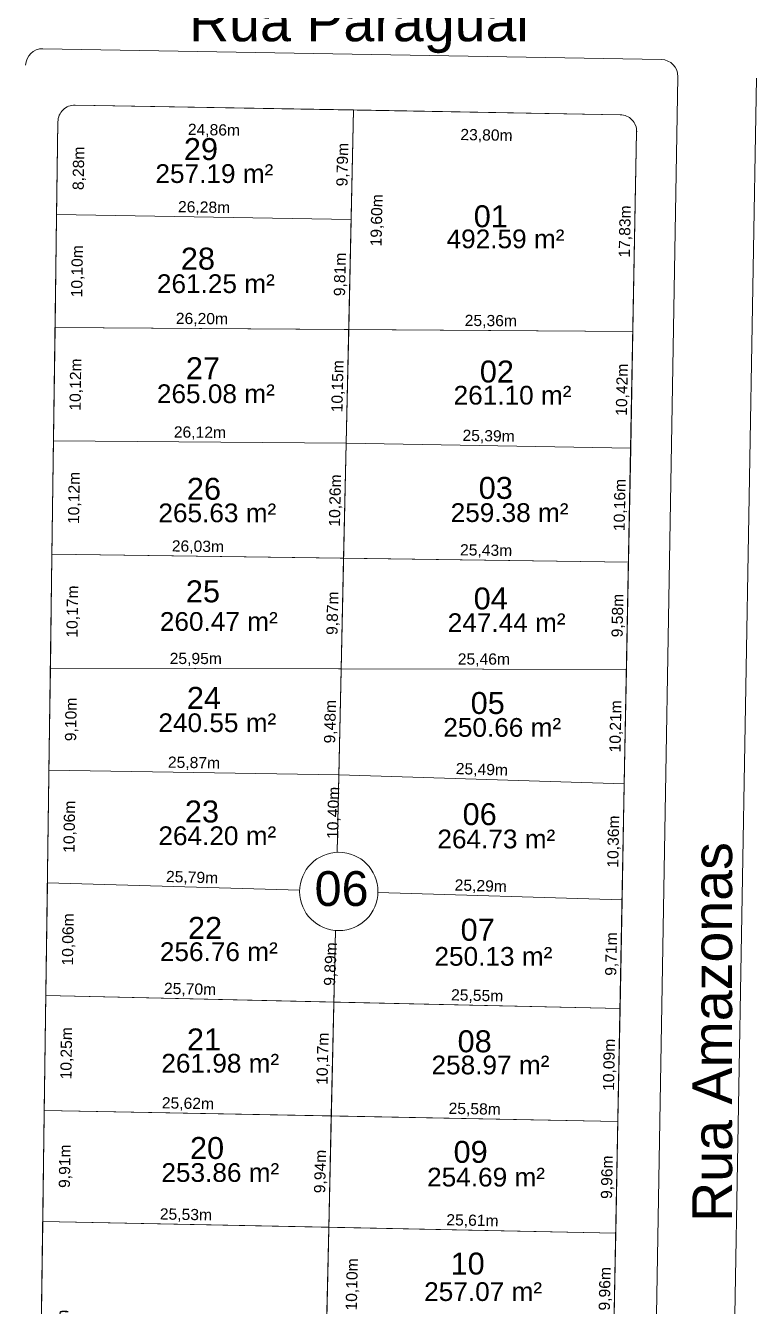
# Model space of a CAD drawing. Header units: metres. Extents: x 3808 to 8215, y 2374 to 6187.
# Drawn here: x 5085.3 to 5150.5, y 4483.2 to 4597.6 of the extents above; entities that cross this region are included whole.
import ezdxf
from ezdxf.enums import TextEntityAlignment as Align

# ---------------------------------------------------------------- set-up
doc = ezdxf.new("R2010")
doc.units = ezdxf.units.M
for name, color, linetype in [('Areas Lotes', 1, 'Continuous'), ('Calçada', 8, 'Continuous'), ('Lote', 7, 'Continuous'), ('Nome das Ruas', 7, 'Continuous'), ('Nº Lote', 7, 'Continuous'), ('Nº. quadra', 7, 'Continuous'), ('quadras', 7, 'Continuous')]:
    doc.layers.add(name, color=color, linetype=linetype)
doc.styles.add('Arial', font='arial.ttf')
doc.dimstyles.new('Copy(2) of ISO-25', dxfattribs={"dimtxt": 1, "dimasz": 2.5, "dimexe": 1.25, "dimexo": 0.625, "dimgap": 0.2, "dimtad": 1, "dimtoh": 1, "dimlfac": 1, "dimzin": 1, "dimtxsty": 'Arial', "dimblk": 'NONE', "dimcen": 0, "dimse1": 1, "dimse2": 1, "dimsd1": 1, "dimsd2": 1, "dimclrt": 256, "dimaunit": 1, "dimadec": 3, "dimazin": 0, "dimtfac": 1, "dimtmove": 0, "dimatfit": 3, "dimldrblk": 'NONE', "dimfxl": 1, "dimtolj": 1, "dimtzin": 0, "dimarcsym": 0})

# ---------------------------------------------------------------- blocks, each defined once
blk = doc.blocks.new('*D6907')
at = {"layer": 'Defpoints', "color": 0, "linetype": 'Continuous', "transparency": 16777216}
for p in [(5137.99, 4489.78), (5137.99, 4489.78), (5137.61, 4479.82)]:
    blk.add_point(p, dxfattribs=at)
at = {"layer": 'Lote', "linetype": 'Continuous', "lineweight": 5, "transparency": 16777216, "insert": (5137.09, 4484.81), "char_height": 1, "attachment_point": 5, "rotation": 88.9136, "style": 'Arial'}
blk.add_mtext('\\A1;9,96m', dxfattribs=at)
blk = doc.blocks.new('_None')
blk = doc.blocks.new('*D6908')
at = {"layer": 'Defpoints', "color": 0, "linetype": 'Continuous', "transparency": 16777216}
for p in [(5138.18, 4499.74), (5138.18, 4499.74), (5137.99, 4489.78)]:
    blk.add_point(p, dxfattribs=at)
at = {"layer": 'Lote', "linetype": 'Continuous', "lineweight": 5, "transparency": 16777216, "insert": (5137.28, 4494.77), "char_height": 1, "attachment_point": 5, "rotation": 88.9136, "style": 'Arial'}
blk.add_mtext('\\A1;9,96m', dxfattribs=at)
blk = doc.blocks.new('*D6909')
at = {"layer": 'Defpoints', "color": 0, "linetype": 'Continuous', "transparency": 16777216}
for p in [(5138.37, 4509.82), (5138.38, 4509.82), (5138.18, 4499.74)]:
    blk.add_point(p, dxfattribs=at)
at = {"layer": 'Lote', "linetype": 'Continuous', "lineweight": 5, "transparency": 16777216, "insert": (5137.47, 4504.8), "char_height": 1, "attachment_point": 5, "rotation": 88.9136, "style": 'Arial'}
blk.add_mtext('\\A1;10,09m', dxfattribs=at)
blk = doc.blocks.new('*D6910')
at = {"layer": 'Defpoints', "color": 0, "linetype": 'Continuous', "transparency": 16777216}
for p in [(5138.55, 4519.53), (5138.55, 4519.53), (5138.38, 4509.82)]:
    blk.add_point(p, dxfattribs=at)
at = {"layer": 'Lote', "linetype": 'Continuous', "lineweight": 5, "transparency": 16777216, "insert": (5137.66, 4514.69), "char_height": 1, "attachment_point": 5, "rotation": 88.9136, "style": 'Arial'}
blk.add_mtext('\\A1;9,71m', dxfattribs=at)
blk = doc.blocks.new('*D6911')
at = {"layer": 'Defpoints', "color": 0, "linetype": 'Continuous', "transparency": 16777216}
for p in [(5138.75, 4529.89), (5138.75, 4529.89), (5138.55, 4519.53)]:
    blk.add_point(p, dxfattribs=at)
at = {"layer": 'Lote', "linetype": 'Continuous', "lineweight": 5, "transparency": 16777216, "insert": (5137.85, 4524.73), "char_height": 1, "attachment_point": 5, "rotation": 88.9136, "style": 'Arial'}
blk.add_mtext('\\A1;10,36m', dxfattribs=at)
blk = doc.blocks.new('*D6912')
at = {"layer": 'Defpoints', "color": 0, "linetype": 'Continuous', "transparency": 16777216}
for p in [(5138.94, 4540.1), (5138.94, 4540.1), (5138.75, 4529.89)]:
    blk.add_point(p, dxfattribs=at)
at = {"layer": 'Lote', "linetype": 'Continuous', "lineweight": 5, "transparency": 16777216, "insert": (5138.05, 4535.01), "char_height": 1, "attachment_point": 5, "rotation": 88.9136, "style": 'Arial'}
blk.add_mtext('\\A1;10,21m', dxfattribs=at)
blk = doc.blocks.new('*D6913')
at = {"layer": 'Defpoints', "color": 0, "linetype": 'Continuous', "transparency": 16777216}
for p in [(5139.13, 4549.68), (5139.13, 4549.68), (5138.94, 4540.1)]:
    blk.add_point(p, dxfattribs=at)
at = {"layer": 'Lote', "linetype": 'Continuous', "lineweight": 5, "transparency": 16777216, "insert": (5138.23, 4544.9), "char_height": 1, "attachment_point": 5, "rotation": 88.9136, "style": 'Arial'}
blk.add_mtext('\\A1;9,58m', dxfattribs=at)
blk = doc.blocks.new('*D6914')
at = {"layer": 'Defpoints', "color": 0, "linetype": 'Continuous', "transparency": 16777216}
for p in [(5139.32, 4559.83), (5139.32, 4559.83), (5139.13, 4549.68)]:
    blk.add_point(p, dxfattribs=at)
at = {"layer": 'Lote', "linetype": 'Continuous', "lineweight": 5, "transparency": 16777216, "insert": (5138.42, 4554.77), "char_height": 1, "attachment_point": 5, "rotation": 88.9136, "style": 'Arial'}
blk.add_mtext('\\A1;10,16m', dxfattribs=at)
blk = doc.blocks.new('*D6915')
at = {"layer": 'Defpoints', "color": 0, "linetype": 'Continuous', "transparency": 16777216}
for p in [(5139.32, 4570.26), (5139.52, 4570.25), (5139.32, 4559.83)]:
    blk.add_point(p, dxfattribs=at)
at = {"layer": 'Lote', "linetype": 'Continuous', "lineweight": 5, "transparency": 16777216, "insert": (5138.62, 4565.06), "char_height": 1, "attachment_point": 5, "rotation": 88.9136, "style": 'Arial'}
blk.add_mtext('\\A1;10,42m', dxfattribs=at)
blk = doc.blocks.new('*D6916')
at = {"layer": 'Defpoints', "color": 0, "linetype": 'Continuous', "transparency": 16777216}
for p in [(5139.85, 4588.08), (5139.85, 4588.08), (5139.32, 4570.26)]:
    blk.add_point(p, dxfattribs=at)
at = {"layer": 'Lote', "linetype": 'Continuous', "lineweight": 5, "transparency": 16777216, "insert": (5138.88, 4579.18), "char_height": 1, "attachment_point": 5, "rotation": 88.9136, "style": 'Arial'}
blk.add_mtext('\\A1;17,83m', dxfattribs=at)
blk = doc.blocks.new('*D6917')
at = {"layer": 'Defpoints', "color": 0, "linetype": 'Continuous', "transparency": 16777216}
for p in [(5114.59, 4590.03), (5138.38, 4589.61), (5114.54, 4587.12)]:
    blk.add_point(p, dxfattribs=at)
at = {"layer": 'Lote', "linetype": 'Continuous', "lineweight": 5, "transparency": 16777216, "insert": (5126.45, 4587.71), "char_height": 1, "attachment_point": 5, "rotation": 358.994, "style": 'Arial'}
blk.add_mtext('\\A1;23,80m', dxfattribs=at)
blk = doc.blocks.new('*D6918')
at = {"layer": 'Defpoints', "color": 0, "linetype": 'Continuous', "transparency": 16777216}
for p in [(5089.73, 4590.46), (5114.59, 4590.03), (5089.68, 4587.59)]:
    blk.add_point(p, dxfattribs=at)
at = {"layer": 'Lote', "linetype": 'Continuous', "lineweight": 5, "transparency": 16777216, "insert": (5102.13, 4588.17), "char_height": 1, "attachment_point": 5, "rotation": 358.994, "style": 'Arial'}
blk.add_mtext('\\A1;24,86m', dxfattribs=at)
blk = doc.blocks.new('*D6919')
at = {"layer": 'Defpoints', "color": 0, "linetype": 'Continuous', "transparency": 16777216}
for p in [(5114.59, 4590.03), (5114.15, 4570.43), (5117.31, 4570.36)]:
    blk.add_point(p, dxfattribs=at)
at = {"layer": 'Lote', "linetype": 'Continuous', "lineweight": 5, "transparency": 16777216, "insert": (5116.73, 4580.18), "char_height": 1, "attachment_point": 5, "rotation": 88.7317, "style": 'Arial'}
blk.add_mtext('\\A1;19,60m', dxfattribs=at)
blk = doc.blocks.new('*D6920')
at = {"layer": 'Defpoints', "color": 0, "linetype": 'Continuous', "transparency": 16777216}
for p in [(5088.09, 4580.7), (5088.09, 4580.7), (5114.37, 4580.24)]:
    blk.add_point(p, dxfattribs=at)
at = {"layer": 'Lote', "linetype": 'Continuous', "lineweight": 5, "transparency": 16777216, "insert": (5101.25, 4581.27), "char_height": 1, "attachment_point": 5, "rotation": 358.994, "style": 'Arial'}
blk.add_mtext('\\A1;26,28m', dxfattribs=at)
blk = doc.blocks.new('*D6921')
at = {"layer": 'Defpoints', "color": 0, "linetype": 'Continuous', "transparency": 16777216}
for p in [(5087.95, 4570.61), (5087.95, 4570.61), (5114.15, 4570.43)]:
    blk.add_point(p, dxfattribs=at)
at = {"layer": 'Lote', "linetype": 'Continuous', "lineweight": 5, "transparency": 16777216, "insert": (5101.06, 4571.32), "char_height": 1, "attachment_point": 5, "rotation": 359.6123, "style": 'Arial'}
blk.add_mtext('\\A1;26,20m', dxfattribs=at)
blk = doc.blocks.new('*D6922')
at = {"layer": 'Defpoints', "color": 0, "linetype": 'Continuous', "transparency": 16777216}
for p in [(5087.81, 4560.49), (5087.81, 4560.49), (5113.93, 4560.28)]:
    blk.add_point(p, dxfattribs=at)
at = {"layer": 'Lote', "linetype": 'Continuous', "lineweight": 5, "transparency": 16777216, "insert": (5100.88, 4561.18), "char_height": 1, "attachment_point": 5, "rotation": 359.5347, "style": 'Arial'}
blk.add_mtext('\\A1;26,12m', dxfattribs=at)
blk = doc.blocks.new('*D6923')
at = {"layer": 'Defpoints', "color": 0, "linetype": 'Continuous', "transparency": 16777216}
for p in [(5113.93, 4560.28), (5139.32, 4559.83), (5139.32, 4559.83)]:
    blk.add_point(p, dxfattribs=at)
at = {"layer": 'Lote', "linetype": 'Continuous', "lineweight": 5, "transparency": 16777216, "insert": (5126.64, 4560.86), "char_height": 1, "attachment_point": 5, "rotation": 358.994, "style": 'Arial'}
blk.add_mtext('\\A1;25,39m', dxfattribs=at)
blk = doc.blocks.new('*D6924')
at = {"layer": 'Defpoints', "color": 0, "linetype": 'Continuous', "transparency": 16777216}
for p in [(5114.59, 4590.03), (5114.37, 4580.24), (5114.37, 4580.24)]:
    blk.add_point(p, dxfattribs=at)
at = {"layer": 'Lote', "linetype": 'Continuous', "lineweight": 5, "transparency": 16777216, "insert": (5113.68, 4585.15), "char_height": 1, "attachment_point": 5, "rotation": 88.7317, "style": 'Arial'}
blk.add_mtext('\\A1;9,79m', dxfattribs=at)
blk = doc.blocks.new('*D6925')
at = {"layer": 'Defpoints', "color": 0, "linetype": 'Continuous', "transparency": 16777216}
for p in [(5114.37, 4580.24), (5114.15, 4570.43), (5114.15, 4570.43)]:
    blk.add_point(p, dxfattribs=at)
at = {"layer": 'Lote', "linetype": 'Continuous', "lineweight": 5, "transparency": 16777216, "insert": (5113.46, 4575.35), "char_height": 1, "attachment_point": 5, "rotation": 88.7317, "style": 'Arial'}
blk.add_mtext('\\A1;9,81m', dxfattribs=at)
blk = doc.blocks.new('*D6926')
at = {"layer": 'Defpoints', "color": 0, "linetype": 'Continuous', "transparency": 16777216}
for p in [(5114.15, 4570.43), (5113.93, 4560.28), (5113.93, 4560.28)]:
    blk.add_point(p, dxfattribs=at)
at = {"layer": 'Lote', "linetype": 'Continuous', "lineweight": 5, "transparency": 16777216, "insert": (5113.24, 4565.37), "char_height": 1, "attachment_point": 5, "rotation": 88.7317, "style": 'Arial'}
blk.add_mtext('\\A1;10,15m', dxfattribs=at)
blk = doc.blocks.new('*D6927')
at = {"layer": 'Defpoints', "color": 0, "linetype": 'Continuous', "transparency": 16777216}
for p in [(5113.93, 4560.28), (5113.7, 4550.02), (5113.7, 4550.02)]:
    blk.add_point(p, dxfattribs=at)
at = {"layer": 'Lote', "linetype": 'Continuous', "lineweight": 5, "transparency": 16777216, "insert": (5113.02, 4555.17), "char_height": 1, "attachment_point": 5, "rotation": 88.7317, "style": 'Arial'}
blk.add_mtext('\\A1;10,26m', dxfattribs=at)
blk = doc.blocks.new('*D6928')
at = {"layer": 'Defpoints', "color": 0, "linetype": 'Continuous', "transparency": 16777216}
for p in [(5113.7, 4550.02), (5113.48, 4540.15), (5113.7, 4540.15)]:
    blk.add_point(p, dxfattribs=at)
at = {"layer": 'Lote', "linetype": 'Continuous', "lineweight": 5, "transparency": 16777216, "insert": (5112.79, 4545.11), "char_height": 1, "attachment_point": 5, "rotation": 88.7317, "style": 'Arial'}
blk.add_mtext('\\A1;9,87m', dxfattribs=at)
blk = doc.blocks.new('*D6929')
at = {"layer": 'Defpoints', "color": 0, "linetype": 'Continuous', "transparency": 16777216}
for p in [(5113.7, 4540.15), (5113.27, 4530.68), (5113.48, 4530.67)]:
    blk.add_point(p, dxfattribs=at)
at = {"layer": 'Lote', "linetype": 'Continuous', "lineweight": 5, "transparency": 16777216, "insert": (5112.58, 4535.43), "char_height": 1, "attachment_point": 5, "rotation": 88.7317, "style": 'Arial'}
blk.add_mtext('\\A1;9,48m', dxfattribs=at)
blk = doc.blocks.new('*D6930')
at = {"layer": 'Defpoints', "color": 0, "linetype": 'Continuous', "transparency": 16777216}
for p in [(5113.48, 4530.67), (5113.04, 4520.28), (5113.27, 4520.28)]:
    blk.add_point(p, dxfattribs=at)
at = {"layer": 'Lote', "linetype": 'Continuous', "lineweight": 5, "transparency": 16777216, "insert": (5112.86, 4527.29), "char_height": 1, "attachment_point": 5, "rotation": 88.7317, "style": 'Arial'}
blk.add_mtext('\\A1;10,40m', dxfattribs=at)
blk = doc.blocks.new('*D6931')
at = {"layer": 'Defpoints', "color": 0, "linetype": 'Continuous', "transparency": 16777216}
for p in [(5112.83, 4510.4), (5112.6, 4500.23), (5112.6, 4500.23)]:
    blk.add_point(p, dxfattribs=at)
at = {"layer": 'Lote', "linetype": 'Continuous', "lineweight": 5, "transparency": 16777216, "insert": (5111.91, 4505.34), "char_height": 1, "attachment_point": 5, "rotation": 88.7317, "style": 'Arial'}
blk.add_mtext('\\A1;10,17m', dxfattribs=at)
blk = doc.blocks.new('*D6932')
at = {"layer": 'Defpoints', "color": 0, "linetype": 'Continuous', "transparency": 16777216}
for p in [(5112.6, 4500.23), (5112.38, 4490.3), (5112.38, 4490.3)]:
    blk.add_point(p, dxfattribs=at)
at = {"layer": 'Lote', "linetype": 'Continuous', "lineweight": 5, "transparency": 16777216, "insert": (5111.69, 4495.28), "char_height": 1, "attachment_point": 5, "rotation": 88.7317, "style": 'Arial'}
blk.add_mtext('\\A1;9,94m', dxfattribs=at)
blk = doc.blocks.new('*D6933')
at = {"layer": 'Defpoints', "color": 0, "linetype": 'Continuous', "transparency": 16777216}
for p in [(5112.38, 4490.3), (5111.93, 4470.06), (5111.93, 4470.06)]:
    blk.add_point(p, dxfattribs=at)
at = {"layer": 'Lote', "linetype": 'Continuous', "lineweight": 5, "transparency": 16777216, "insert": (5111.36, 4480.2), "char_height": 1, "attachment_point": 5, "rotation": 88.7317, "style": 'Arial'}
blk.add_mtext('\\A1;20,24m', dxfattribs=at)
blk = doc.blocks.new('*D6938')
at = {"layer": 'Defpoints', "color": 0, "linetype": 'Continuous', "transparency": 16777216}
for p in [(5112.38, 4490.3), (5115.43, 4490.23), (5112.16, 4480.2)]:
    blk.add_point(p, dxfattribs=at)
at = {"layer": 'Lote', "linetype": 'Continuous', "lineweight": 5, "transparency": 16777216, "insert": (5114.52, 4485.2), "char_height": 1, "attachment_point": 5, "rotation": 88.7317, "style": 'Arial'}
blk.add_mtext('\\A1;10,10m', dxfattribs=at)
blk = doc.blocks.new('*D6953')
at = {"layer": 'Defpoints', "color": 0, "linetype": 'Continuous', "transparency": 16777216}
for p in [(5086.85, 4490.82), (5089.63, 4490.78), (5086.57, 4470.45)]:
    blk.add_point(p, dxfattribs=at)
at = {"layer": 'Lote', "linetype": 'Continuous', "lineweight": 5, "transparency": 16777216, "insert": (5088.69, 4480.61), "char_height": 1, "attachment_point": 5, "rotation": 89.2087, "style": 'Arial'}
blk.add_mtext('\\A1;20,37m', dxfattribs=at)
blk = doc.blocks.new('*D6954')
at = {"layer": 'Defpoints', "color": 0, "linetype": 'Continuous', "transparency": 16777216}
for p in [(5086.99, 4500.73), (5089.77, 4500.69), (5086.85, 4490.82)]:
    blk.add_point(p, dxfattribs=at)
at = {"layer": 'Lote', "linetype": 'Continuous', "lineweight": 5, "transparency": 16777216, "insert": (5088.9, 4495.75), "char_height": 1, "attachment_point": 5, "rotation": 89.2087, "style": 'Arial'}
blk.add_mtext('\\A1;9,91m', dxfattribs=at)
blk = doc.blocks.new('*D6955')
at = {"layer": 'Defpoints', "color": 0, "linetype": 'Continuous', "transparency": 16777216}
for p in [(5087.13, 4510.98), (5089.91, 4510.94), (5086.99, 4500.73)]:
    blk.add_point(p, dxfattribs=at)
at = {"layer": 'Lote', "linetype": 'Continuous', "lineweight": 5, "transparency": 16777216, "insert": (5089.04, 4505.83), "char_height": 1, "attachment_point": 5, "rotation": 89.2087, "style": 'Arial'}
blk.add_mtext('\\A1;10,25m', dxfattribs=at)
blk = doc.blocks.new('*D6956')
at = {"layer": 'Defpoints', "color": 0, "linetype": 'Continuous', "transparency": 16777216}
for p in [(5087.27, 4521.05), (5090.05, 4521.01), (5087.13, 4510.98)]:
    blk.add_point(p, dxfattribs=at)
at = {"layer": 'Lote', "linetype": 'Continuous', "lineweight": 5, "transparency": 16777216, "insert": (5089.18, 4515.99), "char_height": 1, "attachment_point": 5, "rotation": 89.2087, "style": 'Arial'}
blk.add_mtext('\\A1;10,06m', dxfattribs=at)
blk = doc.blocks.new('*D6957')
at = {"layer": 'Defpoints', "color": 0, "linetype": 'Continuous', "transparency": 16777216}
for p in [(5087.41, 4531.11), (5090.19, 4531.07), (5087.27, 4521.05)]:
    blk.add_point(p, dxfattribs=at)
at = {"layer": 'Lote', "linetype": 'Continuous', "lineweight": 5, "transparency": 16777216, "insert": (5089.31, 4526.05), "char_height": 1, "attachment_point": 5, "rotation": 89.2087, "style": 'Arial'}
blk.add_mtext('\\A1;10,06m', dxfattribs=at)
blk = doc.blocks.new('*D6958')
at = {"layer": 'Defpoints', "color": 0, "linetype": 'Continuous', "transparency": 16777216}
for p in [(5087.53, 4540.2), (5090.31, 4540.16), (5087.41, 4531.11)]:
    blk.add_point(p, dxfattribs=at)
at = {"layer": 'Lote', "linetype": 'Continuous', "lineweight": 5, "transparency": 16777216, "insert": (5089.45, 4535.63), "char_height": 1, "attachment_point": 5, "rotation": 89.2087, "style": 'Arial'}
blk.add_mtext('\\A1;9,10m', dxfattribs=at)
blk = doc.blocks.new('*D6959')
at = {"layer": 'Defpoints', "color": 0, "linetype": 'Continuous', "transparency": 16777216}
for p in [(5087.68, 4550.37), (5090.45, 4550.33), (5087.53, 4540.2)]:
    blk.add_point(p, dxfattribs=at)
at = {"layer": 'Lote', "linetype": 'Continuous', "lineweight": 5, "transparency": 16777216, "insert": (5089.58, 4545.26), "char_height": 1, "attachment_point": 5, "rotation": 89.2087, "style": 'Arial'}
blk.add_mtext('\\A1;10,17m', dxfattribs=at)
blk = doc.blocks.new('*D6960')
at = {"layer": 'Defpoints', "color": 0, "linetype": 'Continuous', "transparency": 16777216}
for p in [(5087.81, 4560.49), (5090.59, 4560.45), (5087.68, 4550.37)]:
    blk.add_point(p, dxfattribs=at)
at = {"layer": 'Lote', "linetype": 'Continuous', "lineweight": 5, "transparency": 16777216, "insert": (5089.72, 4555.4), "char_height": 1, "attachment_point": 5, "rotation": 89.2087, "style": 'Arial'}
blk.add_mtext('\\A1;10,12m', dxfattribs=at)
blk = doc.blocks.new('*D6961')
at = {"layer": 'Defpoints', "color": 0, "linetype": 'Continuous', "transparency": 16777216}
for p in [(5087.95, 4570.61), (5090.73, 4570.57), (5087.81, 4560.49)]:
    blk.add_point(p, dxfattribs=at)
at = {"layer": 'Lote', "linetype": 'Continuous', "lineweight": 5, "transparency": 16777216, "insert": (5089.86, 4565.52), "char_height": 1, "attachment_point": 5, "rotation": 89.2087, "style": 'Arial'}
blk.add_mtext('\\A1;10,12m', dxfattribs=at)
blk = doc.blocks.new('*D6962')
at = {"layer": 'Defpoints', "color": 0, "linetype": 'Continuous', "transparency": 16777216}
for p in [(5088.09, 4580.7), (5090.87, 4580.66), (5087.95, 4570.61)]:
    blk.add_point(p, dxfattribs=at)
at = {"layer": 'Lote', "linetype": 'Continuous', "lineweight": 5, "transparency": 16777216, "insert": (5090, 4575.63), "char_height": 1, "attachment_point": 5, "rotation": 89.2087, "style": 'Arial'}
blk.add_mtext('\\A1;10,10m', dxfattribs=at)
blk = doc.blocks.new('*D6963')
at = {"layer": 'Defpoints', "color": 0, "linetype": 'Continuous', "transparency": 16777216}
for p in [(5088.21, 4588.98), (5090.98, 4588.95), (5088.09, 4580.7)]:
    blk.add_point(p, dxfattribs=at)
at = {"layer": 'Lote', "linetype": 'Continuous', "lineweight": 5, "transparency": 16777216, "insert": (5090.13, 4584.82), "char_height": 1, "attachment_point": 5, "rotation": 89.2087, "style": 'Arial'}
blk.add_mtext('\\A1;8,28m', dxfattribs=at)
blk = doc.blocks.new('*D6965')
at = {"layer": 'Defpoints', "color": 0, "linetype": 'Continuous', "transparency": 16777216}
for p in [(5086.85, 4490.82), (5086.85, 4490.82), (5112.38, 4490.3)]:
    blk.add_point(p, dxfattribs=at)
at = {"layer": 'Lote', "linetype": 'Continuous', "lineweight": 5, "transparency": 16777216, "insert": (5099.63, 4491.36), "char_height": 1, "attachment_point": 5, "rotation": 358.8348, "style": 'Arial'}
blk.add_mtext('\\A1;25,53m', dxfattribs=at)
blk = doc.blocks.new('*D6966')
at = {"layer": 'Defpoints', "color": 0, "linetype": 'Continuous', "transparency": 16777216}
for p in [(5086.99, 4500.73), (5086.99, 4500.73), (5112.6, 4500.23)]:
    blk.add_point(p, dxfattribs=at)
at = {"layer": 'Lote', "linetype": 'Continuous', "lineweight": 5, "transparency": 16777216, "insert": (5099.81, 4501.28), "char_height": 1, "attachment_point": 5, "rotation": 358.887, "style": 'Arial'}
blk.add_mtext('\\A1;25,62m', dxfattribs=at)
blk = doc.blocks.new('*D6967')
at = {"layer": 'Defpoints', "color": 0, "linetype": 'Continuous', "transparency": 16777216}
for p in [(5087.13, 4510.98), (5087.13, 4510.98), (5112.83, 4510.4)]:
    blk.add_point(p, dxfattribs=at)
at = {"layer": 'Lote', "linetype": 'Continuous', "lineweight": 5, "transparency": 16777216, "insert": (5100, 4511.49), "char_height": 1, "attachment_point": 5, "rotation": 358.7061, "style": 'Arial'}
blk.add_mtext('\\A1;25,70m', dxfattribs=at)
blk = doc.blocks.new('*D6968')
at = {"layer": 'Defpoints', "color": 0, "linetype": 'Continuous', "transparency": 16777216}
for p in [(5087.27, 4521.05), (5087.27, 4521.05), (5113.04, 4520.28)]:
    blk.add_point(p, dxfattribs=at)
at = {"layer": 'Lote', "linetype": 'Continuous', "lineweight": 5, "transparency": 16777216, "insert": (5100.18, 4521.46), "char_height": 1, "attachment_point": 5, "rotation": 358.3078, "style": 'Arial'}
blk.add_mtext('\\A1;25,79m', dxfattribs=at)
blk = doc.blocks.new('*D6969')
at = {"layer": 'Defpoints', "color": 0, "linetype": 'Continuous', "transparency": 16777216}
for p in [(5087.41, 4531.11), (5087.41, 4531.11), (5113.27, 4530.68)]:
    blk.add_point(p, dxfattribs=at)
at = {"layer": 'Lote', "linetype": 'Continuous', "lineweight": 5, "transparency": 16777216, "insert": (5100.35, 4531.69), "char_height": 1, "attachment_point": 5, "rotation": 359.0505, "style": 'Arial'}
blk.add_mtext('\\A1;25,87m', dxfattribs=at)
blk = doc.blocks.new('*D6970')
at = {"layer": 'Defpoints', "color": 0, "linetype": 'Continuous', "transparency": 16777216}
for p in [(5087.53, 4540.2), (5087.53, 4540.2), (5113.48, 4540.15)]:
    blk.add_point(p, dxfattribs=at)
at = {"layer": 'Lote', "linetype": 'Continuous', "lineweight": 5, "transparency": 16777216, "insert": (5100.51, 4540.98), "char_height": 1, "attachment_point": 5, "rotation": 359.8848, "style": 'Arial'}
blk.add_mtext('\\A1;25,95m', dxfattribs=at)
blk = doc.blocks.new('*D6971')
at = {"layer": 'Defpoints', "color": 0, "linetype": 'Continuous', "transparency": 16777216}
for p in [(5087.68, 4550.37), (5087.68, 4550.37), (5113.7, 4550.02)]:
    blk.add_point(p, dxfattribs=at)
at = {"layer": 'Lote', "linetype": 'Continuous', "lineweight": 5, "transparency": 16777216, "insert": (5100.7, 4551), "char_height": 1, "attachment_point": 5, "rotation": 359.2243, "style": 'Arial'}
blk.add_mtext('\\A1;26,03m', dxfattribs=at)
blk = doc.blocks.new('*D6972')
at = {"layer": 'Defpoints', "color": 0, "linetype": 'Continuous', "transparency": 16777216}
for p in [(5114.15, 4570.43), (5114.15, 4570.43), (5139.52, 4570.26)]:
    blk.add_point(p, dxfattribs=at)
at = {"layer": 'Lote', "linetype": 'Continuous', "lineweight": 5, "transparency": 16777216, "insert": (5126.84, 4571.14), "char_height": 1, "attachment_point": 5, "rotation": 359.6123, "style": 'Arial'}
blk.add_mtext('\\A1;25,36m', dxfattribs=at)
blk = doc.blocks.new('*D6973')
at = {"layer": 'Defpoints', "color": 0, "linetype": 'Continuous', "transparency": 16777216}
for p in [(5113.7, 4550.02), (5113.7, 4550.02), (5139.13, 4549.68)]:
    blk.add_point(p, dxfattribs=at)
at = {"layer": 'Lote', "linetype": 'Continuous', "lineweight": 5, "transparency": 16777216, "insert": (5126.42, 4550.65), "char_height": 1, "attachment_point": 5, "rotation": 359.2243, "style": 'Arial'}
blk.add_mtext('\\A1;25,43m', dxfattribs=at)
blk = doc.blocks.new('*D6974')
at = {"layer": 'Defpoints', "color": 0, "linetype": 'Continuous', "transparency": 16777216}
for p in [(5113.48, 4540.15), (5113.48, 4540.15), (5138.94, 4540.1)]:
    blk.add_point(p, dxfattribs=at)
at = {"layer": 'Lote', "linetype": 'Continuous', "lineweight": 5, "transparency": 16777216, "insert": (5126.22, 4540.93), "char_height": 1, "attachment_point": 5, "rotation": 359.8848, "style": 'Arial'}
blk.add_mtext('\\A1;25,46m', dxfattribs=at)
blk = doc.blocks.new('*D6975')
at = {"layer": 'Defpoints', "color": 0, "linetype": 'Continuous', "transparency": 16777216}
for p in [(5113.27, 4530.68), (5113.27, 4530.68), (5138.75, 4529.89)]:
    blk.add_point(p, dxfattribs=at)
at = {"layer": 'Lote', "linetype": 'Continuous', "lineweight": 5, "transparency": 16777216, "insert": (5126.04, 4531.09), "char_height": 1, "attachment_point": 5, "rotation": 358.2335, "style": 'Arial'}
blk.add_mtext('\\A1;25,49m', dxfattribs=at)
blk = doc.blocks.new('*D6976')
at = {"layer": 'Defpoints', "color": 0, "linetype": 'Continuous', "transparency": 16777216}
for p in [(5112.83, 4510.4), (5112.83, 4510.4), (5138.37, 4509.82)]:
    blk.add_point(p, dxfattribs=at)
at = {"layer": 'Lote', "linetype": 'Continuous', "lineweight": 5, "transparency": 16777216, "insert": (5125.62, 4510.91), "char_height": 1, "attachment_point": 5, "rotation": 358.7061, "style": 'Arial'}
blk.add_mtext('\\A1;25,55m', dxfattribs=at)
blk = doc.blocks.new('*D6977')
at = {"layer": 'Defpoints', "color": 0, "linetype": 'Continuous', "transparency": 16777216}
for p in [(5112.6, 4500.23), (5112.6, 4500.23), (5138.18, 4499.74)]:
    blk.add_point(p, dxfattribs=at)
at = {"layer": 'Lote', "linetype": 'Continuous', "lineweight": 5, "transparency": 16777216, "insert": (5125.4, 4500.79), "char_height": 1, "attachment_point": 5, "rotation": 358.887, "style": 'Arial'}
blk.add_mtext('\\A1;25,58m', dxfattribs=at)
blk = doc.blocks.new('*D6978')
at = {"layer": 'Defpoints', "color": 0, "linetype": 'Continuous', "transparency": 16777216}
for p in [(5112.38, 4490.3), (5112.38, 4490.3), (5137.99, 4489.78)]:
    blk.add_point(p, dxfattribs=at)
at = {"layer": 'Lote', "linetype": 'Continuous', "lineweight": 5, "transparency": 16777216, "insert": (5125.2, 4490.84), "char_height": 1, "attachment_point": 5, "rotation": 358.8348, "style": 'Arial'}
blk.add_mtext('\\A1;25,61m', dxfattribs=at)
blk = doc.blocks.new('*D6983')
at = {"layer": 'Defpoints', "color": 0, "linetype": 'Continuous', "transparency": 16777216}
for p in [(5113.27, 4520.28), (5113.71, 4520.26), (5112.83, 4510.4)]:
    blk.add_point(p, dxfattribs=at)
at = {"layer": 'Lote', "linetype": 'Continuous', "lineweight": 5, "transparency": 16777216, "insert": (5112.61, 4513.79), "char_height": 1, "attachment_point": 5, "rotation": 87.3973, "style": 'Arial'}
blk.add_mtext('\\A1;9,89m', dxfattribs=at)
blk = doc.blocks.new('*D6984')
at = {"layer": 'Defpoints', "color": 0, "linetype": 'Continuous', "transparency": 16777216}
for p in [(5113.27, 4520.28), (5138.55, 4519.53), (5138.55, 4519.53)]:
    blk.add_point(p, dxfattribs=at)
at = {"layer": 'Lote', "linetype": 'Continuous', "lineweight": 5, "transparency": 16777216, "insert": (5125.94, 4520.7), "char_height": 1, "attachment_point": 5, "rotation": 358.3078, "style": 'Arial'}
blk.add_mtext('\\A1;25,29m', dxfattribs=at)

msp = doc.modelspace()

# ---------------------------------------------------------------- linework, layer by layer
at = {"layer": 'Calçada', "linetype": 'Continuous', "lineweight": 5}
for p, q in [((5142.064, 4594.525), (5086.851, 4595.497)), ((5143.537, 4593), (5140.576, 4422.302)), ((5150.536, 4592.876), (5147.575, 4422.18))]:
    msp.add_line(p, q, dxfattribs=at)
for centre, start, end in [((5086.825, 4593.998), 88.99138, 178.91946), ((5142.037, 4593.026), 359.00625, 88.99138)]:
    msp.add_arc(centre, 1.5, start, end, dxfattribs=at)
at = {"layer": 'Lote', "lineweight": 5}
for p, q in [((5113.121, 4523.769), (5114.588, 4590.027)), ((5114.371, 4580.24), (5088.094, 4580.702)), ((5087.955, 4570.605), (5139.515, 4570.256)), ((5113.929, 4560.278), (5087.815, 4560.49)), ((5139.318, 4559.832), (5113.929, 4560.278)), ((5139.125, 4549.677), (5087.675, 4550.373)), ((5087.534, 4540.202), (5138.943, 4540.098)), ((5113.274, 4530.678), (5087.409, 4531.107)), ((5138.75, 4529.892), (5113.274, 4530.678)), ((5087.27, 4521.045), (5109.78, 4520.38)), ((5116.768, 4520.174), (5138.553, 4519.53)), ((5111.492, 4450.172), (5112.967, 4516.795)), ((5138.383, 4509.824), (5087.131, 4510.982)), ((5138.178, 4499.738), (5086.989, 4500.732)), ((5086.852, 4490.818), (5137.989, 4489.778))]:
    msp.add_line(p, q, dxfattribs=at)
at = {"layer": 'Lote', "linetype": 'Continuous', "lineweight": 5, "flags": 128}
for points in [[(5114.371, 4580.24), (5114.588, 4590.027), (5089.735, 4590.464, 0.4153084), (5088.209, 4588.985), (5088.094, 4580.702)], [(5139.515, 4570.256), (5139.853, 4588.081, 0.4146243), (5138.38, 4589.61), (5114.588, 4590.027), (5114.154, 4570.428)]]:
    msp.add_lwpolyline(points, format="xyb", close=True, dxfattribs=at)
for points in [[(5088.094, 4580.702), (5087.955, 4570.605), (5114.154, 4570.428), (5114.371, 4580.24)], [(5113.929, 4560.278), (5114.154, 4570.428), (5087.955, 4570.605), (5087.815, 4560.49)], [(5139.318, 4559.832), (5139.515, 4570.256), (5114.154, 4570.428), (5113.929, 4560.278)], [(5113.702, 4550.021), (5113.929, 4560.278), (5087.815, 4560.49), (5087.675, 4550.373)], [(5139.125, 4549.677), (5139.318, 4559.832), (5113.929, 4560.278), (5113.702, 4550.021)], [(5113.484, 4540.15), (5113.702, 4550.021), (5087.675, 4550.373), (5087.534, 4540.202)], [(5138.943, 4540.098), (5139.125, 4549.677), (5113.702, 4550.021), (5113.484, 4540.15)], [(5113.274, 4530.678), (5113.484, 4540.15), (5087.534, 4540.202), (5087.409, 4531.107)], [(5138.75, 4529.892), (5138.943, 4540.098), (5113.484, 4540.15), (5113.274, 4530.678)], [(5087.131, 4510.982), (5086.989, 4500.732), (5112.6, 4500.235), (5112.825, 4510.402)], [(5112.825, 4510.402), (5112.6, 4500.235), (5138.178, 4499.738), (5138.369, 4509.825)], [(5086.989, 4500.732), (5086.852, 4490.818), (5112.38, 4490.299), (5112.6, 4500.235)], [(5112.6, 4500.235), (5112.38, 4490.299), (5137.989, 4489.778), (5138.178, 4499.738)], [(5112.38, 4490.299), (5086.852, 4490.818), (5086.57, 4470.449), (5111.932, 4470.065)], [(5137.8, 4479.817), (5137.989, 4489.778), (5112.38, 4490.299), (5112.157, 4480.205)]]:
    msp.add_lwpolyline(points, close=True, dxfattribs=at)
for points in [[(5116.768, 4520.174), (5138.553, 4519.53), (5138.75, 4529.892), (5113.274, 4530.678), (5113.121, 4523.769)], [(5109.78, 4520.38), (5087.27, 4521.045), (5087.131, 4510.982), (5112.825, 4510.402), (5112.967, 4516.795)], [(5112.967, 4516.795), (5112.825, 4510.402), (5138.369, 4509.825), (5138.553, 4519.53), (5116.768, 4520.174)]]:
    msp.add_lwpolyline(points, dxfattribs=at)
at = {"layer": 'Nº. quadra', "lineweight": 5}
msp.add_circle((5113.274, 4520.277), 3.496, dxfattribs=at)
at = {"layer": 'quadras', "lineweight": 5}
for p, q in [((5138.38, 4589.61), (5089.735, 4590.464)), ((5088.209, 4588.985), (5085.972, 4427.17)), ((5136.784, 4426.24), (5139.853, 4588.081))]:
    msp.add_line(p, q, dxfattribs=at)
at = {"layer": 'quadras', "linetype": 'Continuous', "lineweight": 5, "flags": 128}
msp.add_lwpolyline([(5139.853, 4588.081, 0.4146243), (5138.38, 4589.61), (5089.735, 4590.464, 0.4153084), (5088.209, 4588.985), (5085.972, 4427.17, 0.4128677), (5087.444, 4425.65), (5135.257, 4424.769, 0.4140549), (5136.784, 4426.24)], format="xyb", close=True, dxfattribs=at)
at = {"layer": 'quadras', "lineweight": 5}
for centre, start, end in [((5089.709, 4588.964), 88.99397, 179.20807), ((5138.354, 4588.11), 358.91363, 88.99397)]:
    msp.add_arc(centre, 1.5, start, end, dxfattribs=at)

# ---------------------------------------------------------------- texts
at = {"layer": 'Areas Lotes', "linetype": 'Continuous', "lineweight": 5, "style": 'Arial'}
for s, p in [('257.19 m²', (5096.91, 4583.515)), ('492.59 m²', (5122.89, 4577.687)), ('261.25 m²', (5097.041, 4573.69)), ('265.08 m²', (5097.041, 4563.865)), ('261.10 m²', (5123.517, 4563.734)), ('265.63 m²', (5097.173, 4553.231)), ('259.38 m²', (5123.254, 4553.255)), ('260.47 m²', (5097.305, 4543.537)), ('247.44 m²', (5122.992, 4543.43)), ('240.55 m²', (5097.173, 4534.498)), ('250.66 m²', (5122.595, 4534.08)), ('264.20 m²', (5097.173, 4524.412)), ('264.73 m²', (5122.071, 4524.125)), ('256.76 m²', (5097.305, 4514.063)), ('250.13 m²', (5121.809, 4513.645)), ('261.98 m²', (5097.436, 4504.107)), ('258.97 m²', (5121.547, 4503.951)), ('253.86 m²', (5097.44, 4494.352)), ('254.69 m²', (5121.153, 4493.941)), ('257.07 m²', (5120.891, 4483.724))]:
    msp.add_text(s, height=1.6726, dxfattribs=at).set_placement(p)
at = {"layer": 'Nome das Ruas', "lineweight": 5, "style": 'Arial'}
msp.add_text('Rua Paraguai', height=3.55, dxfattribs=at).set_placement((5099.902, 4596.163, 165.916))
msp.add_text('Rua Amazonas', height=3.55, rotation=90, dxfattribs=at).set_placement((5148.368, 4490.778, 165.916))
at = {"layer": 'Nº Lote', "linetype": 'Continuous', "lineweight": 5, "style": 'Arial'}
for s, p in [('29', (5100.971, 4585.558)), ('01', (5126.836, 4579.562)), ('28', (5100.701, 4575.779)), ('27', (5101.15, 4566)), ('02', (5127.379, 4565.704)), ('26', (5101.24, 4555.234)), ('03', (5127.281, 4555.315)), ('25', (5101.15, 4546.083)), ('04', (5126.832, 4545.447)), ('24', (5101.24, 4536.573)), ('05', (5126.563, 4536.116)), ('23', (5101.06, 4526.435)), ('06', (5125.845, 4526.197)), ('22', (5101.335, 4516.044)), ('07', (5125.666, 4515.879)), ('21', (5101.245, 4506.086)), ('08', (5125.396, 4505.921)), ('20', (5101.515, 4496.397)), ('09', (5125.037, 4496.052)), ('10', (5124.768, 4486.081))]:
    msp.add_text(s, height=1.96, dxfattribs=at).set_placement(p, align=Align.CENTER)
at = {"layer": 'Nº. quadra', "lineweight": 5, "style": 'Arial'}
msp.add_text('06', height=3.1039, dxfattribs=at).set_placement((5111.11, 4518.983))

# ---------------------------------------------------------------- dimensions: what is measured, and where the dimension line sits
at = {"layer": 'Lote', "linetype": 'Continuous', "lineweight": 5}
for p1, p2, distance, picture, middle in [((5114.588, 4590.027), (5089.735, 4590.464), 2.873, '*D6918', (5102.125, 4588.174)), ((5114.588, 4590.027), (5114.371, 4580.24), 0, '*D6924', (5113.679, 4585.152)), ((5114.588, 4590.027), (5114.154, 4570.428), 3.158, '*D6919', (5116.728, 4580.176)), ((5138.38, 4589.61), (5114.588, 4590.027), 2.91, '*D6917', (5126.447, 4587.71)), ((5114.371, 4580.24), (5088.094, 4580.702), 0, '*D6920', (5101.247, 4581.272)), ((5114.154, 4570.428), (5087.955, 4570.605), 0, '*D6921', (5101.06, 4571.317)), ((5139.515, 4570.256), (5114.154, 4570.428), 0, '*D6972', (5126.84, 4571.143)), ((5113.9295, 4560.2778), (5087.8148, 4560.4899), 0, '*D6922', (5100.8787, 4561.1848)), ((5113.929, 4560.278), (5139.318, 4559.832), 0, '*D6923', (5126.638, 4560.856)), ((5113.702, 4550.021), (5087.675, 4550.373), 0, '*D6971', (5100.7, 4550.998)), ((5139.125, 4549.677), (5113.702, 4550.021), 0, '*D6973', (5126.425, 4550.65)), ((5113.484, 4540.15), (5087.534, 4540.202), 0, '*D6970', (5100.511, 4540.977)), ((5138.943, 4540.098), (5113.484, 4540.15), 0, '*D6974', (5126.215, 4540.925)), ((5113.274, 4530.678), (5087.409, 4531.107), 0, '*D6969', (5100.355, 4531.693)), ((5138.75, 4529.892), (5113.274, 4530.678), 0, '*D6975', (5126.037, 4531.086)), ((5113.044, 4520.284), (5087.27, 4521.045), 0, '*D6968', (5100.18, 4521.465)), ((5113.274, 4520.277), (5138.553, 4519.53), 0, '*D6984', (5125.937, 4520.704)), ((5112.825, 4510.402), (5087.131, 4510.982), 0, '*D6967', (5099.996, 4511.493)), ((5138.369, 4509.825), (5112.825, 4510.402), 0, '*D6976', (5125.615, 4510.914)), ((5112.6, 4500.235), (5086.989, 4500.732), 0, '*D6966', (5099.81, 4501.284)), ((5138.178, 4499.738), (5112.6, 4500.235), 0, '*D6977', (5125.405, 4500.787)), ((5112.38, 4490.299), (5086.852, 4490.818), 0, '*D6965', (5099.632, 4491.36)), ((5137.989, 4489.778), (5112.38, 4490.299), 0, '*D6978', (5125.201, 4490.839)), ((5112.157, 4480.205), (5112.38, 4490.299), -3.048, '*D6938', (5114.515, 4485.202))]:
    dim = msp.add_aligned_dim(p1=p1, p2=p2, distance=distance, dimstyle='Copy(2) of ISO-25', override={"dimpost": 'm'}, dxfattribs=at)
    dim.commit()
    dim.dimension.update_dxf_attribs({"geometry": picture, "text_midpoint": middle})
for base, p1, p2, angle, override, picture, middle in [((5090.985, 4588.947), (5088.094, 4580.702), (5088.209, 4588.985), 269.20871, {"dimpost": 'm', "dimtmove": 1}, '*D6963', (5090.126, 4584.816)), ((5139.853, 4588.081), (5139.318, 4570.258), (5139.853, 4588.081), 268.91363, {"dimpost": 'm', "dimtmove": 1}, '*D6916', (5138.884, 4579.183)), ((5090.87, 4580.663), (5087.955, 4570.605), (5088.094, 4580.702), 269.20871, {"dimpost": 'm', "dimtmove": 1}, '*D6962', (5090, 4575.626)), ((5114.154, 4570.428), (5114.371, 4580.24), (5114.154, 4570.428), 88.73173, {"dimpost": 'm', "dimtmove": 1}, '*D6925', (5113.462, 4575.352)), ((5090.731, 4570.567), (5087.815, 4560.49), (5087.955, 4570.605), 269.20871, {"dimpost": 'm', "dimtmove": 1}, '*D6961', (5089.86, 4565.52)), ((5113.929, 4560.278), (5114.154, 4570.428), (5113.929, 4560.278), 88.73173, {"dimpost": 'm', "dimtmove": 1}, '*D6926', (5113.241, 4565.371)), ((5139.515, 4570.254), (5139.318, 4559.832), (5139.318, 4570.258), 268.91363, {"dimpost": 'm', "dimtmove": 1}, '*D6915', (5138.616, 4565.058)), ((5090.591, 4560.452), (5087.675, 4550.373), (5087.815, 4560.49), 269.20871, {"dimpost": 'm', "dimtmove": 1}, '*D6960', (5089.72, 4555.404)), ((5113.702, 4550.021), (5113.929, 4560.278), (5113.702, 4550.021), 88.73173, {"dimpost": 'm', "dimtmove": 1}, '*D6927', (5113.015, 4555.167)), ((5139.318, 4559.832), (5139.125, 4549.677), (5139.318, 4559.832), 268.91363, {"dimpost": 'm', "dimtmove": 1}, '*D6914', (5138.421, 4554.769)), ((5090.451, 4550.335), (5087.534, 4540.202), (5087.675, 4550.373), 269.20871, {"dimpost": 'm', "dimtmove": 1}, '*D6959', (5089.58, 4545.26)), ((5113.484, 4540.154), (5113.702, 4550.021), (5113.702, 4540.149), 88.73173, {"dimpost": 'm', "dimtmove": 1}, '*D6928', (5112.792, 4545.105)), ((5139.125, 4549.677), (5138.943, 4540.098), (5139.125, 4549.677), 268.91363, {"dimpost": 'm', "dimtmove": 1}, '*D6913', (5138.233, 4544.903)), ((5090.311, 4540.164), (5087.409, 4531.107), (5087.534, 4540.202), 269.20871, {"dimpost": 'm', "dimtmove": 1}, '*D6958', (5089.447, 4535.627)), ((5113.274, 4530.676), (5113.702, 4540.149), (5113.484, 4530.672), 88.73173, {"dimpost": 'm', "dimtmove": 1}, '*D6929', (5112.578, 4535.433)), ((5138.943, 4540.098), (5138.75, 4529.892), (5138.943, 4540.098), 268.91363, {"dimpost": 'm', "dimtmove": 1}, '*D6912', (5138.046, 4535.011)), ((5090.185, 4531.068), (5087.27, 4521.045), (5087.409, 4531.107), 269.20871, {"dimpost": 'm', "dimtmove": 1}, '*D6957', (5089.315, 4526.049)), ((5138.75, 4529.892), (5138.553, 4519.53), (5138.75, 4529.892), 268.91363, {"dimpost": 'm', "dimtmove": 1}, '*D6911', (5137.851, 4524.726)), ((5090.046, 4521.007), (5087.131, 4510.982), (5087.27, 4521.045), 269.20871, {"dimpost": 'm', "dimtmove": 1}, '*D6956', (5089.176, 4515.986)), ((5138.553, 4519.53), (5138.383, 4509.824), (5138.553, 4519.53), 268.91363, {"dimpost": 'm'}, '*D6910', (5137.661, 4514.693)), ((5089.907, 4510.944), (5086.989, 4500.732), (5087.131, 4510.982), 269.20871, {"dimpost": 'm', "dimtmove": 1}, '*D6955', (5089.036, 4505.83)), ((5112.6, 4500.235), (5112.825, 4510.402), (5112.6, 4500.235), 88.73173, {"dimpost": 'm', "dimtmove": 1}, '*D6931', (5111.912, 4505.336)), ((5138.369, 4509.825), (5138.178, 4499.738), (5138.383, 4509.824), 268.91363, {"dimpost": 'm'}, '*D6909', (5137.473, 4504.796)), ((5089.766, 4500.694), (5086.852, 4490.818), (5086.989, 4500.732), 269.20871, {"dimpost": 'm', "dimtmove": 1}, '*D6954', (5088.896, 4495.748)), ((5112.38, 4490.299), (5112.6, 4500.235), (5112.38, 4490.299), 88.73173, {"dimpost": 'm', "dimtmove": 1}, '*D6932', (5111.689, 4495.285)), ((5138.178, 4499.738), (5137.989, 4489.778), (5138.178, 4499.738), 268.91363, {"dimpost": 'm'}, '*D6908', (5137.283, 4494.773)), ((5089.629, 4490.78), (5086.57, 4470.449), (5086.852, 4490.818), 269.20871, {"dimpost": 'm', "dimtmove": 1}, '*D6953', (5088.687, 4480.606)), ((5111.932, 4470.065), (5112.38, 4490.299), (5111.932, 4470.065), 88.73173, {"dimpost": 'm', "dimtmove": 1}, '*D6933', (5111.355, 4480.2)), ((5137.989, 4489.778), (5137.608, 4479.82), (5137.989, 4489.778), 268.91363, {"dimpost": 'm'}, '*D6907', (5137.094, 4484.812))]:
    dim = msp.add_linear_dim(base=base, p1=p1, p2=p2, angle=angle, dimstyle='Copy(2) of ISO-25', override=override, dxfattribs=at)
    dim.commit()
    dim.dimension.update_dxf_attribs({"geometry": picture, "text_midpoint": middle})
for base, p1, angle, override, picture, middle, dimtype in [((5113.044, 4520.282), (5113.484, 4530.672), 88.73173, {"dimpost": 'm', "dimtmove": 1}, '*D6930', (5113.656, 4527.276), 160), ((5113.708, 4520.257), (5112.825, 4510.402), 87.39726, {"dimpost": 'm'}, '*D6983', (5113.413, 4513.754), 161)]:
    dim = msp.add_linear_dim(base=base, p1=p1, p2=(5113.274, 4520.277), angle=angle, dimstyle='Copy(2) of ISO-25', override=override, dxfattribs=at)
    dim.commit()
    dim.dimension.update_dxf_attribs({"geometry": picture, "text_midpoint": middle, "dimtype": dimtype})

doc.saveas('drawing.dxf')
